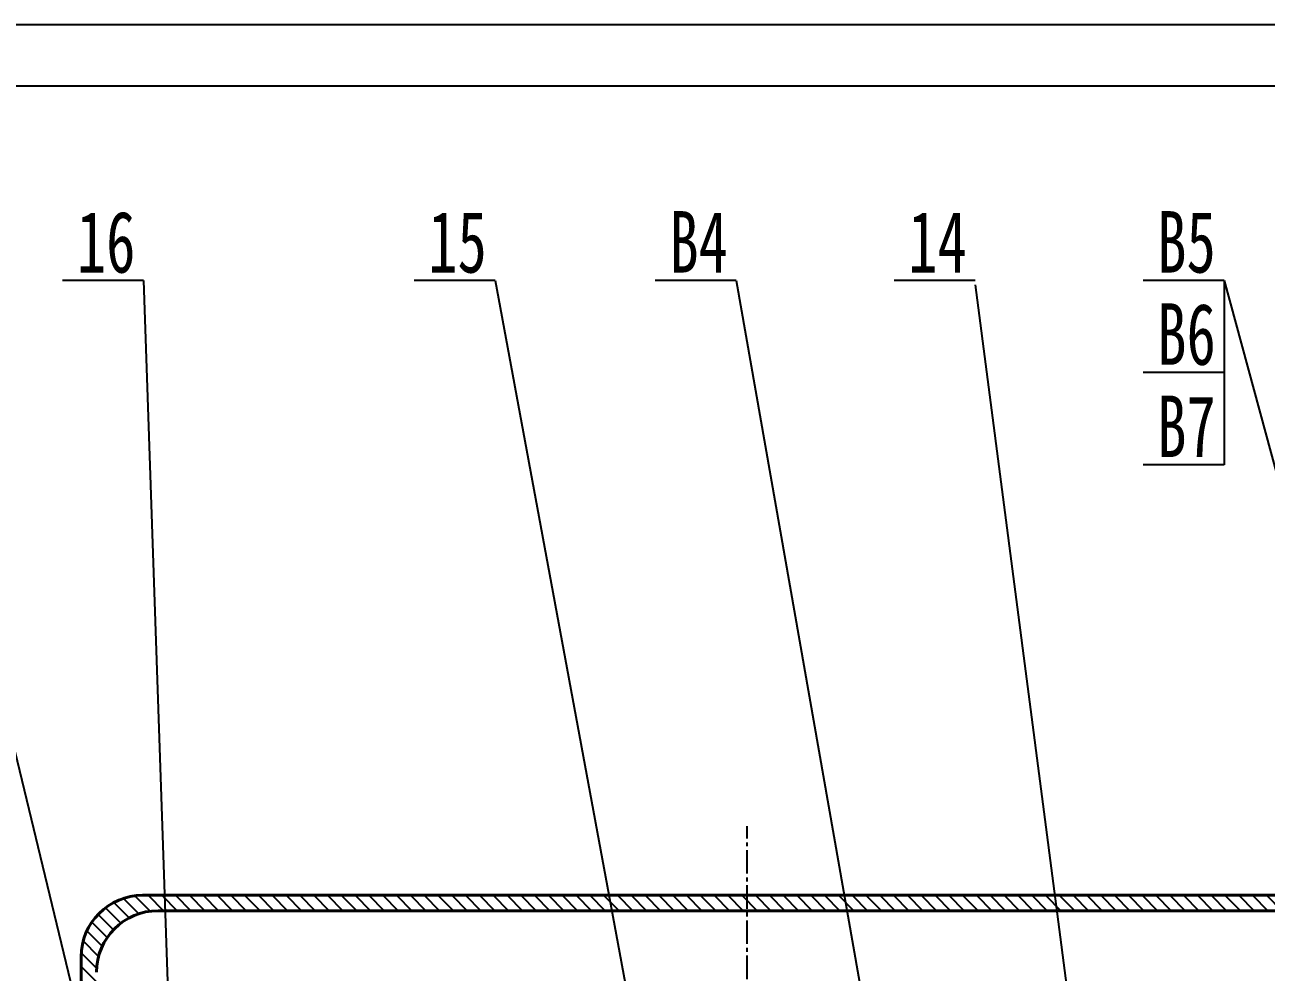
# Model space of a CAD drawing. Header units: millimetres. Extents: x 1593 to 2782, y 465 to 1306.
# Drawn here: x 1971.6 to 2173.4, y 1152.4 to 1306.5 of the extents above; entities that cross this region are included whole.
import ezdxf

# ---------------------------------------------------------------- set-up
doc = ezdxf.new("R2010")
doc.units = ezdxf.units.MM
doc.header["$LTSCALE"] = 0.2
doc.linetypes.add('CENTER2', pattern=[28.575, 19.05, -3.175, 3.175, -3.175])
for name, color, linetype in [('中心线', 1, 'CENTER2'), ('剖面线', 3, 'Continuous'), ('尺寸线', 4, 'Continuous'), ('细实线', 2, 'Continuous')]:
    doc.layers.add(name, color=color, linetype=linetype)
doc.layers.add('粗实线', color=7, linetype='Continuous', lineweight=40)
doc.styles.add('标准', font='', dxfattribs={"width": 0.7})
doc.styles.get('标准').set_extended_font_data('SimSun')

msp = doc.modelspace()

# ---------------------------------------------------------------- hatches: boundary and pattern name
at = {"layer": '剖面线'}
h = msp.add_hatch(dxfattribs=at)
h.set_pattern_fill('ANSI31', scale=0.5, angle=90)
h.set_pattern_definition([(135, (-2.3146, 0), (-1.122532, -1.122532), [])])
h.paths.add_polyline_path([(2089.025, 1164.896), (1990.725, 1164.896, 0.4142136), (1980.725, 1154.896), (1980.725, 1077.997), (1983.225, 1077.997), (1983.225, 1152.396, -0.4142136), (1993.225, 1162.396), (2089.025, 1162.396)])
h.paths.add_polyline_path([(2482.382, 1154.896, 0.4142136), (2472.382, 1164.896), (2089.025, 1164.896), (2089.025, 1162.396), (2469.882, 1162.396, -0.4142136), (2479.882, 1152.396), (2479.882, 1073.271), (2482.382, 1073.271)])
h.paths.add_polyline_path([(2482.382, 1073.271), (2479.882, 1073.271), (2479.882, 977.396, -0.4142136), (2469.882, 967.396), (2141.025, 967.396), (2141.025, 964.896), (2472.382, 964.896, 0.4142136), (2482.382, 974.896)])
h.paths.add_polyline_path([(1983.225, 977.396), (1983.225, 1051.796), (1980.725, 1051.796), (1980.725, 974.896, 0.4142136), (1990.725, 964.896), (2037.025, 964.896), (2037.025, 967.396), (1993.225, 967.396, -0.4142136)])

# ---------------------------------------------------------------- linework, layer by layer
at = {"color": 7}
msp.add_line((2771.597, 1296.483), (1617.597, 1296.483), dxfattribs=at)
at = {"layer": '中心线', "color": 7}
msp.add_line((2089.025, 562.637), (2089.025, 1176.125), dxfattribs=at)
at = {"layer": '尺寸线', "color": 7}
for p, q in [((1951.404, 1264.913), (1995.355, 1083.182)), ((1990.884, 1264.913), (1977.718, 1264.913)), ((1990.884, 1264.913), (1997.192, 1080.659)), ((2048.023, 1264.913), (2034.857, 1264.913)), ((2048.023, 1264.913), (2085.098, 1064.896)), ((2087.233, 1264.913), (2074.067, 1264.913)), ((2087.233, 1264.913), (2119.954, 1078.698)), ((2126.07, 1264.913), (2112.903, 1264.913)), ((2126.07, 1264.218), (2147.532, 1099.704)), ((2166.557, 1264.913), (2153.391, 1264.913)), ((2166.557, 1264.913), (2211.663, 1098.437)), ((2166.557, 1264.913), (2166.557, 1234.913)), ((2166.557, 1249.913), (2153.391, 1249.913)), ((2166.557, 1234.913), (2153.391, 1234.913))]:
    msp.add_line(p, q, dxfattribs=at)
at = {"layer": '粗实线', "color": 7}
for p, q in [((1990.725, 1164.896), (2472.382, 1164.896)), ((1993.225, 1162.396), (2469.882, 1162.396)), ((1980.725, 1075.997), (1980.725, 1154.896))]:
    msp.add_line(p, q, dxfattribs=at)
for centre in [(1990.725, 1154.896), (1993.225, 1152.396)]:
    msp.add_arc(centre, 10, 90, 180, dxfattribs=at)
at = {"layer": '细实线', "color": 7}
msp.add_line((2781.597, 1306.483), (1592.597, 1306.483), dxfattribs=at)

# ---------------------------------------------------------------- texts
at = {"layer": '尺寸线', "color": 7, "style": '标准', "width": 0.7}
for s, p in [('16', (1980.022, 1266.182)), ('15', (2037.161, 1266.182)), ('B4', (2076.371, 1266.182)), ('14', (2115.207, 1266.182)), ('B5', (2155.695, 1266.182)), ('B6', (2155.695, 1251.182)), ('B7', (2155.695, 1236.182))]:
    msp.add_text(s, height=10, dxfattribs=at).set_placement(p)

doc.saveas('drawing.dxf')
